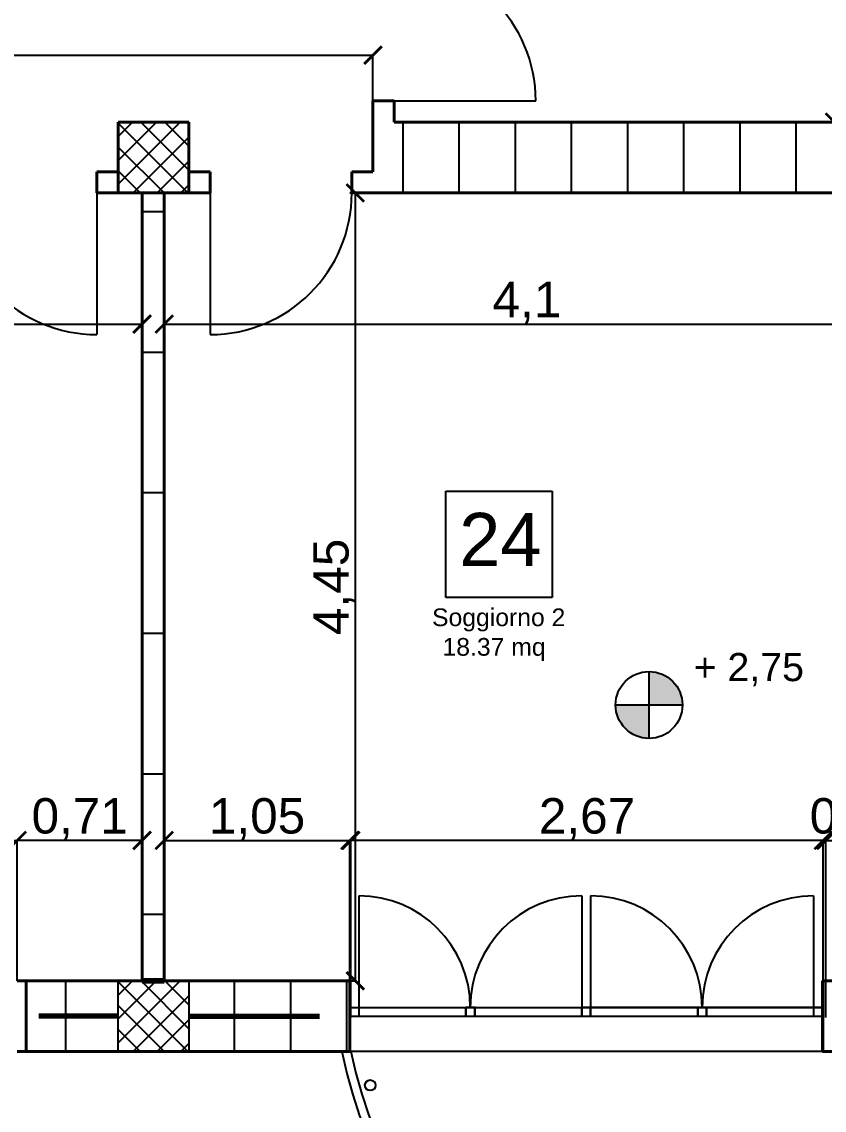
# Model space of a CAD drawing. Header units: millimetres. Extents: x 2459 to 3981, y 1231 to 4850.
# Drawn here: x 3674.61 to 3679.15, y 1279.74 to 1285.89 of the extents above; entities that cross this region are included whole.
import ezdxf

# ---------------------------------------------------------------- set-up
doc = ezdxf.new("R2010")
doc.units = ezdxf.units.MM
doc.layers.add('linee murature', color=253, linetype='Continuous', lineweight=70)
doc.layers.add('linee muri', color=7, linetype='Continuous', lineweight=40)
doc.layers.add('quoteee', color=7, linetype='Continuous')
doc.styles.get("Standard").update_dxf_attribs({"font": 'arial.ttf'})
doc.dimstyles.new('Copia di ISO-25', dxfattribs={"dimtxt": 0.2, "dimasz": 0.1, "dimexe": 0, "dimexo": 0, "dimgap": 0, "dimtad": 3, "dimtxsty": 'Standard', "dimblk": 'ARCHTICK', "dimcen": -2.5, "dimclrd": 256, "dimclre": 256, "dimclrt": 256, "dimadec": 0, "dimazin": 0, "dimtfac": 1, "dimtmove": 2, "dimatfit": 3, "dimldrblk": 'ARCHTICK', "dimfxl": 1, "dimfxlon": 1, "dimtfillclr": 256, "dimlwd": -1, "dimlwe": -1, "dimarcsym": 0})

# ---------------------------------------------------------------- blocks, each defined once
blk = doc.blocks.new('_ArchTick')
at = {"color": 0, "linetype": 'ByBlock', "const_width": 0.15}
blk.add_lwpolyline([(-0.5, -0.5), (0.5, 0.5)], dxfattribs=at)
blk = doc.blocks.new('*D308')
at = {"layer": 'Defpoints', "color": 0, "lineweight": -3, "ltscale": 0.01, "transparency": 16777216}
for p in [(3675.2897, 1284.1799), (3671.8297, 1280.4706), (3675.2897, 1280.4668)]:
    blk.add_point(p, dxfattribs=at)
at = {"layer": 'quoteee', "ltscale": 0.01, "transparency": 16777216}
for p, q in [((3671.8297, 1283.1799), (3671.8297, 1284.1799)), ((3671.8297, 1284.1799), (3675.2897, 1284.1799)), ((3675.2897, 1283.1799), (3675.2897, 1284.1799))]:
    blk.add_line(p, q, dxfattribs=at)
at = {"layer": 'quoteee', "ltscale": 0.01, "transparency": 16777216, "xscale": 0.1, "yscale": 0.1, "zscale": 0.1, "rotation": 180}
blk.add_blockref('_ArchTick', (3671.8297, 1284.1799), dxfattribs=at)
at = {"layer": 'quoteee', "ltscale": 0.01, "transparency": 16777216, "xscale": 0.1, "yscale": 0.1, "zscale": 0.1}
blk.add_blockref('_ArchTick', (3675.2897, 1284.1799), dxfattribs=at)
at = {"layer": 'quoteee', "ltscale": 0.01, "transparency": 16777216, "insert": (3673.5597, 1284.3001), "char_height": 0.2, "attachment_point": 5}
blk.add_mtext('3,46', dxfattribs=at)
blk = doc.blocks.new('*D310')
at = {"layer": 'Defpoints', "color": 0, "lineweight": -3, "ltscale": 0.01, "transparency": 16777216}
for p in [(3675.4147, 1284.9206), (3679.5147, 1284.9206), (3679.5147, 1284.1799)]:
    blk.add_point(p, dxfattribs=at)
at = {"layer": 'quoteee', "ltscale": 0.01, "transparency": 16777216}
for p, q in [((3675.4147, 1284.9206), (3675.4147, 1284.1799)), ((3679.5147, 1284.9206), (3679.5147, 1284.1799)), ((3675.4147, 1284.1799), (3679.5147, 1284.1799))]:
    blk.add_line(p, q, dxfattribs=at)
at = {"layer": 'quoteee', "ltscale": 0.01, "transparency": 16777216, "xscale": 0.1, "yscale": 0.1, "zscale": 0.1, "rotation": 180}
blk.add_blockref('_ArchTick', (3675.4147, 1284.1799), dxfattribs=at)
at = {"layer": 'quoteee', "ltscale": 0.01, "transparency": 16777216, "xscale": 0.1, "yscale": 0.1, "zscale": 0.1}
blk.add_blockref('_ArchTick', (3679.5147, 1284.1799), dxfattribs=at)
at = {"layer": 'quoteee', "ltscale": 0.01, "transparency": 16777216, "insert": (3677.4647, 1284.3001), "char_height": 0.2, "attachment_point": 5}
blk.add_mtext('4,1', dxfattribs=at)
blk = doc.blocks.new('*D312')
at = {"layer": 'Defpoints', "color": 0, "lineweight": -3, "ltscale": 0.01, "transparency": 16777216}
for p in [(3676.5947, 1285.6985), (3676.5947, 1285.4406), (3671.8297, 1285.3206)]:
    blk.add_point(p, dxfattribs=at)
at = {"layer": 'quoteee', "ltscale": 0.01, "transparency": 16777216}
for p, q in [((3671.8297, 1285.3206), (3671.8297, 1285.6985)), ((3671.8297, 1285.6985), (3676.5947, 1285.6985)), ((3676.5947, 1285.4406), (3676.5947, 1285.6985))]:
    blk.add_line(p, q, dxfattribs=at)
at = {"layer": 'quoteee', "ltscale": 0.01, "transparency": 16777216, "xscale": 0.1, "yscale": 0.1, "zscale": 0.1, "rotation": 180}
blk.add_blockref('_ArchTick', (3671.8297, 1285.6985), dxfattribs=at)
at = {"layer": 'quoteee', "ltscale": 0.01, "transparency": 16777216, "xscale": 0.1, "yscale": 0.1, "zscale": 0.1}
blk.add_blockref('_ArchTick', (3676.5947, 1285.6985), dxfattribs=at)
at = {"layer": 'quoteee', "ltscale": 0.01, "transparency": 16777216, "insert": (3674.2122, 1285.8183), "char_height": 0.2, "attachment_point": 5}
blk.add_mtext('4,77', dxfattribs=at)
blk = doc.blocks.new('*D314')
at = {"layer": 'Defpoints', "color": 0, "lineweight": -3, "ltscale": 0.01, "transparency": 16777216}
for p in [(3679.2019, 1288.2706), (3679.5147, 1288.2706), (3679.5147, 1285.3206)]:
    blk.add_point(p, dxfattribs=at)
at = {"layer": 'quoteee', "ltscale": 0.01, "transparency": 16777216}
for p, q in [((3679.5147, 1288.2706), (3679.2019, 1288.2706)), ((3679.2019, 1285.3206), (3679.2019, 1288.2706)), ((3679.5147, 1285.3206), (3679.2019, 1285.3206))]:
    blk.add_line(p, q, dxfattribs=at)
at = {"layer": 'quoteee', "ltscale": 0.01, "transparency": 16777216, "xscale": 0.1, "yscale": 0.1, "zscale": 0.1}
for p, rotation in [((3679.2019, 1288.2706), 90), ((3679.2019, 1285.3206), 270)]:
    blk.add_blockref('_ArchTick', p, dxfattribs=dict(at, rotation=rotation))
at = {"layer": 'quoteee', "ltscale": 0.01, "transparency": 16777216, "insert": (3679.0817, 1286.7956), "char_height": 0.2, "attachment_point": 5, "rotation": 90}
blk.add_mtext('2,95', dxfattribs=at)
blk = doc.blocks.new('*D444')
at = {"layer": 'Defpoints', "color": 0, "lineweight": -3, "transparency": 16777216}
for p in [(3674.5847, 1281.2637), (3672.6147, 1280.4706), (3674.5847, 1280.4706)]:
    blk.add_point(p, dxfattribs=at)
at = {"layer": 'quoteee', "transparency": 16777216}
for p, q in [((3672.6147, 1280.4706), (3672.6147, 1281.2637)), ((3672.6147, 1281.2637), (3674.5847, 1281.2637)), ((3674.5847, 1280.4706), (3674.5847, 1281.2637))]:
    blk.add_line(p, q, dxfattribs=at)
at = {"layer": 'quoteee', "transparency": 16777216, "xscale": 0.1, "yscale": 0.1, "zscale": 0.1, "rotation": 180}
blk.add_blockref('_ArchTick', (3672.6147, 1281.2637), dxfattribs=at)
at = {"layer": 'quoteee', "transparency": 16777216, "xscale": 0.1, "yscale": 0.1, "zscale": 0.1}
blk.add_blockref('_ArchTick', (3674.5847, 1281.2637), dxfattribs=at)
at = {"layer": 'quoteee', "transparency": 16777216, "insert": (3673.5997, 1281.3839), "char_height": 0.2, "attachment_point": 5}
blk.add_mtext('1,97', dxfattribs=at)
blk = doc.blocks.new('*D445')
at = {"layer": 'Defpoints', "color": 0, "lineweight": -3, "transparency": 16777216}
for p in [(3674.5847, 1281.2637), (3674.5847, 1280.4706), (3675.2897, 1280.4706)]:
    blk.add_point(p, dxfattribs=at)
at = {"layer": 'quoteee', "transparency": 16777216}
for p, q in [((3674.5847, 1280.4706), (3674.5847, 1281.2637)), ((3675.2897, 1281.2637), (3674.5847, 1281.2637)), ((3675.2897, 1280.4706), (3675.2897, 1281.2637))]:
    blk.add_line(p, q, dxfattribs=at)
at = {"layer": 'quoteee', "transparency": 16777216, "xscale": 0.1, "yscale": 0.1, "zscale": 0.1, "rotation": 180}
blk.add_blockref('_ArchTick', (3674.5847, 1281.2637), dxfattribs=at)
at = {"layer": 'quoteee', "transparency": 16777216, "xscale": 0.1, "yscale": 0.1, "zscale": 0.1}
blk.add_blockref('_ArchTick', (3675.2897, 1281.2637), dxfattribs=at)
at = {"layer": 'quoteee', "transparency": 16777216, "insert": (3674.9372, 1281.3839), "char_height": 0.2, "attachment_point": 5}
blk.add_mtext('0,71', dxfattribs=at)
blk = doc.blocks.new('*D446')
at = {"layer": 'Defpoints', "color": 0, "lineweight": -3, "transparency": 16777216}
for p in [(3676.4647, 1281.2637), (3675.4147, 1280.4706), (3676.4647, 1280.4706)]:
    blk.add_point(p, dxfattribs=at)
at = {"layer": 'quoteee', "transparency": 16777216}
for p, q in [((3675.4147, 1280.4706), (3675.4147, 1281.2637)), ((3675.4147, 1281.2637), (3676.4647, 1281.2637)), ((3676.4647, 1280.4706), (3676.4647, 1281.2637))]:
    blk.add_line(p, q, dxfattribs=at)
at = {"layer": 'quoteee', "transparency": 16777216, "xscale": 0.1, "yscale": 0.1, "zscale": 0.1, "rotation": 180}
blk.add_blockref('_ArchTick', (3675.4147, 1281.2637), dxfattribs=at)
at = {"layer": 'quoteee', "transparency": 16777216, "xscale": 0.1, "yscale": 0.1, "zscale": 0.1}
blk.add_blockref('_ArchTick', (3676.4647, 1281.2637), dxfattribs=at)
at = {"layer": 'quoteee', "transparency": 16777216, "insert": (3675.9397, 1281.3839), "char_height": 0.2, "attachment_point": 5}
blk.add_mtext('1,05', dxfattribs=at)
blk = doc.blocks.new('*D447')
at = {"layer": 'Defpoints', "color": 0, "lineweight": -3, "transparency": 16777216}
for p in [(3676.4694, 1281.2637), (3676.4694, 1280.0706), (3679.1394, 1280.0706)]:
    blk.add_point(p, dxfattribs=at)
at = {"layer": 'quoteee', "transparency": 16777216}
for p, q in [((3676.4694, 1280.2637), (3676.4694, 1281.2637)), ((3679.1394, 1281.2637), (3676.4694, 1281.2637)), ((3679.1394, 1280.2637), (3679.1394, 1281.2637))]:
    blk.add_line(p, q, dxfattribs=at)
at = {"layer": 'quoteee', "transparency": 16777216, "xscale": 0.1, "yscale": 0.1, "zscale": 0.1, "rotation": 180}
blk.add_blockref('_ArchTick', (3676.4694, 1281.2637), dxfattribs=at)
at = {"layer": 'quoteee', "transparency": 16777216, "xscale": 0.1, "yscale": 0.1, "zscale": 0.1}
blk.add_blockref('_ArchTick', (3679.1394, 1281.2637), dxfattribs=at)
at = {"layer": 'quoteee', "transparency": 16777216, "insert": (3677.8044, 1281.3839), "char_height": 0.2, "attachment_point": 5}
blk.add_mtext('2,67', dxfattribs=at)
blk = doc.blocks.new('*D448')
at = {"layer": 'Defpoints', "color": 0, "lineweight": -3, "transparency": 16777216}
for p in [(3679.5147, 1281.2637), (3679.1547, 1280.0706), (3679.5147, 1280.0706)]:
    blk.add_point(p, dxfattribs=at)
at = {"layer": 'quoteee', "transparency": 16777216}
for p, q in [((3679.1547, 1280.2637), (3679.1547, 1281.2637)), ((3679.1547, 1281.2637), (3679.5147, 1281.2637)), ((3679.5147, 1280.2637), (3679.5147, 1281.2637))]:
    blk.add_line(p, q, dxfattribs=at)
at = {"layer": 'quoteee', "transparency": 16777216, "xscale": 0.1, "yscale": 0.1, "zscale": 0.1, "rotation": 180}
blk.add_blockref('_ArchTick', (3679.1547, 1281.2637), dxfattribs=at)
at = {"layer": 'quoteee', "transparency": 16777216, "xscale": 0.1, "yscale": 0.1, "zscale": 0.1}
blk.add_blockref('_ArchTick', (3679.5147, 1281.2637), dxfattribs=at)
at = {"layer": 'quoteee', "transparency": 16777216, "insert": (3679.3347, 1281.3839), "char_height": 0.2, "attachment_point": 5}
blk.add_mtext('0,36', dxfattribs=at)
blk = doc.blocks.new('*D461')
at = {"layer": 'Defpoints', "color": 0, "lineweight": -3, "transparency": 16777216}
for p in [(3663.6147, 1280.0706), (3679.9147, 1280.0706), (3679.9147, 1279.2252)]:
    blk.add_point(p, dxfattribs=at)
at = {"layer": 'quoteee', "transparency": 16777216}
for p, q in [((3663.6147, 1280.0706), (3663.6147, 1279.2252)), ((3679.9147, 1280.0706), (3679.9147, 1279.2252)), ((3663.6147, 1279.2252), (3679.9147, 1279.2252))]:
    blk.add_line(p, q, dxfattribs=at)
at = {"layer": 'quoteee', "transparency": 16777216, "xscale": 0.1, "yscale": 0.1, "zscale": 0.1, "rotation": 180}
blk.add_blockref('_ArchTick', (3663.6147, 1279.2252), dxfattribs=at)
at = {"layer": 'quoteee', "transparency": 16777216, "xscale": 0.1, "yscale": 0.1, "zscale": 0.1}
blk.add_blockref('_ArchTick', (3679.9147, 1279.2252), dxfattribs=at)
at = {"layer": 'quoteee', "transparency": 16777216, "insert": (3671.7647, 1279.3454), "char_height": 0.2, "attachment_point": 5}
blk.add_mtext('16,3', dxfattribs=at)
blk = doc.blocks.new('*D243')
at = {"layer": 'Defpoints', "color": 0, "lineweight": -3, "transparency": 16777216}
for p in [(3661.3162, 1280.0706), (3682.2112, 1280.0706), (3661.3162, 1278.3795)]:
    blk.add_point(p, dxfattribs=at)
at = {"layer": 'quoteee', "transparency": 16777216}
for p, q in [((3661.3162, 1279.3795), (3661.3162, 1278.3795)), ((3682.2112, 1279.3795), (3682.2112, 1278.3795)), ((3682.2112, 1278.3795), (3661.3162, 1278.3795))]:
    blk.add_line(p, q, dxfattribs=at)
at = {"layer": 'quoteee', "transparency": 16777216, "xscale": 0.1, "yscale": 0.1, "zscale": 0.1, "rotation": 180}
blk.add_blockref('_ArchTick', (3661.3162, 1278.3795), dxfattribs=at)
at = {"layer": 'quoteee', "transparency": 16777216, "xscale": 0.1, "yscale": 0.1, "zscale": 0.1}
blk.add_blockref('_ArchTick', (3682.2112, 1278.3795), dxfattribs=at)
at = {"layer": 'quoteee', "transparency": 16777216, "insert": (3671.7637, 1278.4997), "char_height": 0.2, "attachment_point": 5}
blk.add_mtext('20,9', dxfattribs=at)
blk = doc.blocks.new('*D465')
at = {"layer": 'Defpoints', "color": 0, "lineweight": -3, "transparency": 16777216}
for p in [(3676.4647, 1284.9206), (3676.4951, 1284.9206), (3676.4647, 1280.4706)]:
    blk.add_point(p, dxfattribs=at)
at = {"layer": 'quoteee', "transparency": 16777216}
for p, q in [((3676.4647, 1284.9206), (3676.4951, 1284.9206)), ((3676.4951, 1280.4706), (3676.4951, 1284.9206)), ((3676.4647, 1280.4706), (3676.4951, 1280.4706))]:
    blk.add_line(p, q, dxfattribs=at)
at = {"layer": 'quoteee', "transparency": 16777216, "xscale": 0.1, "yscale": 0.1, "zscale": 0.1}
for p, rotation in [((3676.4951, 1284.9206), 90), ((3676.4951, 1280.4706), 270)]:
    blk.add_blockref('_ArchTick', p, dxfattribs=dict(at, rotation=rotation))
at = {"layer": 'quoteee', "transparency": 16777216, "insert": (3676.3754, 1282.6956), "char_height": 0.2, "attachment_point": 5, "rotation": 90}
blk.add_mtext('4,45', dxfattribs=at)

msp = doc.modelspace()

# ---------------------------------------------------------------- hatches: boundary and pattern name
at = {"linetype": 'Continuous'}
h = msp.add_hatch(dxfattribs=at)
h.set_pattern_fill('ANSI37', color=256, scale=0.03)
h.paths.add_polyline_path([(3679.514742, 1292.290565), (3679.914742, 1292.290565), (3679.914742, 1291.890565), (3679.514742, 1291.890565)])
h.paths.add_polyline_path([(3676.504742, 1292.290565), (3676.904742, 1292.290565), (3676.904742, 1291.890565), (3676.504742, 1291.890565)])
h.paths.add_polyline_path([(3673.124742, 1292.290565), (3673.524742, 1292.290565), (3673.524742, 1291.890565), (3673.124742, 1291.890565)])
h.paths.add_polyline_path([(3673.124742, 1289.534637), (3673.524742, 1289.534637), (3673.524742, 1289.134637), (3673.124742, 1289.134637)])
h.paths.add_polyline_path([(3679.514742, 1289.534637), (3679.914742, 1289.534637), (3679.914742, 1289.134637), (3679.514742, 1289.134637)])
h.paths.add_polyline_path([(3673.124742, 1285.320565), (3673.524742, 1285.320565), (3673.524742, 1284.920565), (3673.124742, 1284.920565)])
h.paths.add_polyline_path([(3675.154742, 1285.320565), (3675.554742, 1285.320565), (3675.554742, 1284.920565), (3675.154742, 1284.920565)])
h.paths.add_polyline_path([(3679.514742, 1285.320565), (3679.914742, 1285.320565), (3679.914742, 1284.920565), (3679.514742, 1284.920565)])
h.paths.add_polyline_path([(3675.154742, 1280.470565), (3675.554742, 1280.470565), (3675.554742, 1280.070565), (3675.154742, 1280.070565)])
h.paths.add_polyline_path([(3679.514742, 1280.470565), (3679.914742, 1280.470565), (3679.914742, 1280.070565), (3679.514742, 1280.070565)])
h = msp.add_hatch(color=256, dxfattribs=at)
h.dxf.hatch_style = 1
h.paths.add_polyline_path([(3678.154838, 1282.217505), (3678.154838, 1282.028702), (3678.34364, 1282.028702, 0.41421356)])
h.paths.add_polyline_path([(3678.154838, 1282.028702), (3677.966035, 1282.028702, 0.41421356), (3678.154838, 1281.839899)])
h = msp.add_hatch(color=256)
h.dxf.hatch_style = 1
h.paths.add_polyline_path([(3678.154838, 1282.217505), (3678.154838, 1282.028702), (3678.34364, 1282.028702, 0.41421356)])
h.paths.add_polyline_path([(3678.154838, 1282.028702), (3677.966035, 1282.028702, 0.41421356), (3678.154838, 1281.839899)])

# ---------------------------------------------------------------- linework, layer by layer
at = {"linetype": 'Continuous', "ltscale": 0.01}
for p, q in [((3676.714742, 1285.440565), (3676.594742, 1285.440565)), ((3676.714742, 1285.440565), (3676.594742, 1285.440565)), ((3676.594742, 1285.040565), (3676.594742, 1285.440565)), ((3676.714742, 1285.440565), (3676.594742, 1285.440565)), ((3676.714742, 1285.440565), (3676.594742, 1285.440565)), ((3676.594742, 1285.040565), (3676.594742, 1285.440565)), ((3676.714742, 1285.440565), (3676.714742, 1285.320565)), ((3676.714742, 1285.320565), (3676.714742, 1285.440565)), ((3676.714742, 1285.440565), (3676.714742, 1285.320565)), ((3676.714742, 1285.320565), (3676.714742, 1285.440565)), ((3675.154742, 1285.320565), (3675.154742, 1285.040565)), ((3675.554742, 1285.040565), (3675.554742, 1285.320565)), ((3676.714742, 1285.320565), (3679.514742, 1285.320565)), ((3676.714742, 1285.320565), (3679.514742, 1285.320565)), ((3675.154742, 1285.040565), (3675.034742, 1285.040565)), ((3675.034742, 1285.040565), (3675.034742, 1284.920565)), ((3675.154742, 1285.040565), (3675.034742, 1285.040565)), ((3675.034742, 1285.040565), (3675.034742, 1284.920565)), ((3675.674742, 1285.040565), (3675.554742, 1285.040565)), ((3675.674742, 1285.040565), (3675.554742, 1285.040565)), ((3675.674742, 1284.920565), (3675.674742, 1285.040565)), ((3675.674742, 1284.920565), (3675.674742, 1285.040565)), ((3676.594742, 1285.040565), (3676.474742, 1285.040565)), ((3676.474742, 1285.040565), (3676.474742, 1284.920565)), ((3676.594742, 1285.040565), (3676.474742, 1285.040565)), ((3676.474742, 1285.040565), (3676.474742, 1284.920565)), ((3675.289742, 1284.920565), (3675.034742, 1284.920565)), ((3675.289742, 1284.920565), (3675.034742, 1284.920565)), ((3675.289742, 1284.920565), (3675.034742, 1284.920565)), ((3675.289742, 1284.920565), (3675.034742, 1284.920565)), ((3675.289742, 1280.46685), (3675.289742, 1284.920565)), ((3675.674742, 1284.920565), (3675.414742, 1284.920565)), ((3675.674742, 1284.920565), (3675.414742, 1284.920565)), ((3675.674742, 1284.920565), (3675.414742, 1284.920565)), ((3675.674742, 1284.920565), (3675.414742, 1284.920565)), ((3679.514742, 1284.920565), (3676.474742, 1284.920565)), ((3679.514742, 1284.920565), (3676.474742, 1284.920565)), ((3676.514742, 1280.950565), (3676.514742, 1280.320565)), ((3677.774742, 1280.950565), (3677.774742, 1280.320565)), ((3677.824742, 1280.950565), (3677.824742, 1280.320565)), ((3679.084742, 1280.950565), (3679.084742, 1280.320565)), ((3679.139395, 1280.070565), (3679.139395, 1280.470565)), ((3679.139395, 1280.470565), (3679.154742, 1280.470565)), ((3676.464742, 1280.320565), (3679.134742, 1280.320565)), ((3676.469395, 1280.320565), (3679.139395, 1280.320565)), ((3676.469395, 1280.320565), (3676.519395, 1280.320565)), ((3676.514742, 1280.320565), (3676.514742, 1280.270565)), ((3676.514742, 1280.320565), (3677.144742, 1280.320565)), ((3676.519395, 1280.320565), (3677.149395, 1280.320565)), ((3677.119742, 1280.270565), (3677.119742, 1280.320565)), ((3677.169742, 1280.320565), (3677.119742, 1280.320565)), ((3677.119742, 1280.320565), (3677.119742, 1280.270565)), ((3677.174395, 1280.320565), (3677.124395, 1280.320565)), ((3677.169742, 1280.320565), (3677.169742, 1280.270565)), ((3677.169742, 1280.270565), (3677.169742, 1280.320565)), ((3677.774742, 1280.270565), (3677.774742, 1280.320565)), ((3677.824742, 1280.320565), (3677.774742, 1280.320565)), ((3677.774742, 1280.320565), (3677.774742, 1280.270565)), ((3677.829395, 1280.320565), (3677.779395, 1280.320565)), ((3678.454742, 1280.320565), (3677.824742, 1280.320565)), ((3677.824742, 1280.320565), (3677.824742, 1280.270565)), ((3677.824742, 1280.270565), (3677.824742, 1280.320565)), ((3678.459395, 1280.320565), (3677.829395, 1280.320565)), ((3678.429742, 1280.270565), (3678.429742, 1280.320565)), ((3678.479742, 1280.320565), (3678.429742, 1280.320565)), ((3678.429742, 1280.320565), (3678.429742, 1280.270565)), ((3678.484395, 1280.320565), (3678.434395, 1280.320565)), ((3679.084742, 1280.320565), (3678.454742, 1280.320565)), ((3679.089395, 1280.320565), (3678.459395, 1280.320565)), ((3678.479742, 1280.320565), (3678.479742, 1280.270565)), ((3678.479742, 1280.270565), (3678.479742, 1280.320565)), ((3679.084742, 1280.320565), (3679.084742, 1280.270565)), ((3679.139395, 1280.320565), (3679.089395, 1280.320565)), ((3679.139395, 1280.320565), (3679.139395, 1280.070565)), ((3676.464742, 1280.270565), (3679.134742, 1280.270565)), ((3676.469395, 1280.270565), (3679.139395, 1280.270565)), ((3677.119742, 1280.270565), (3677.169742, 1280.270565)), ((3677.124395, 1280.270565), (3677.174395, 1280.270565)), ((3677.144742, 1280.270565), (3677.774742, 1280.270565)), ((3677.149395, 1280.270565), (3677.779395, 1280.270565)), ((3677.774742, 1280.270565), (3677.824742, 1280.270565)), ((3677.779395, 1280.270565), (3677.829395, 1280.270565)), ((3678.429742, 1280.270565), (3678.479742, 1280.270565)), ((3678.434395, 1280.270565), (3678.484395, 1280.270565)), ((3679.139395, 1280.070565), (3676.469395, 1280.070565)), ((3679.154742, 1280.070565), (3679.139395, 1280.070565))]:
    msp.add_line(p, q, dxfattribs=at)
at = {"linetype": 'Continuous'}
for p, q in [((3676.594742, 1285.440565), (3676.714742, 1285.440565)), ((3676.594742, 1285.440565), (3676.714742, 1285.440565)), ((3676.714742, 1285.440565), (3677.514742, 1285.440565)), ((3675.554742, 1285.320565), (3675.154742, 1285.320565)), ((3675.154742, 1285.320565), (3675.154742, 1284.920565)), ((3675.154742, 1284.920565), (3675.154742, 1285.320565)), ((3675.154742, 1285.320565), (3675.554742, 1285.320565)), ((3675.554742, 1284.920565), (3675.554742, 1285.320565)), ((3675.554742, 1285.320565), (3675.554742, 1284.920565)), ((3676.762669, 1285.320565), (3676.762669, 1284.920565)), ((3676.762669, 1285.320565), (3676.762669, 1284.920565)), ((3677.080169, 1285.320565), (3677.080169, 1284.920565)), ((3677.080169, 1285.320565), (3677.080169, 1284.920565)), ((3677.397669, 1285.320565), (3677.397669, 1284.920565)), ((3677.397669, 1285.320565), (3677.397669, 1284.920565)), ((3677.715169, 1285.320565), (3677.715169, 1284.920565)), ((3677.715169, 1285.320565), (3677.715169, 1284.920565)), ((3678.032669, 1285.320565), (3678.032669, 1284.920565)), ((3678.032669, 1285.320565), (3678.032669, 1284.920565)), ((3678.350169, 1285.320565), (3678.350169, 1284.920565)), ((3678.350169, 1285.320565), (3678.350169, 1284.920565)), ((3678.667669, 1285.320565), (3678.667669, 1284.920565)), ((3678.667669, 1285.320565), (3678.667669, 1284.920565)), ((3678.985169, 1285.320565), (3678.985169, 1284.920565)), ((3678.985169, 1285.320565), (3678.985169, 1284.920565)), ((3675.034742, 1284.920565), (3675.034742, 1284.120565)), ((3675.154742, 1284.920565), (3675.554742, 1284.920565)), ((3675.554742, 1284.920565), (3675.154742, 1284.920565)), ((3675.289742, 1284.920565), (3675.414742, 1284.920565)), ((3675.289742, 1280.470565), (3675.289742, 1284.920565)), ((3675.414742, 1284.920565), (3675.289742, 1284.920565)), ((3675.289742, 1284.920565), (3675.289742, 1280.470565)), ((3675.289742, 1284.920565), (3675.414742, 1284.920565)), ((3675.289742, 1280.470565), (3675.289742, 1284.920565)), ((3675.414742, 1284.920565), (3675.414742, 1280.470565)), ((3675.414742, 1280.470565), (3675.414742, 1284.920565)), ((3675.414742, 1284.920565), (3675.414742, 1280.470565)), ((3675.674742, 1284.920565), (3675.674742, 1284.120565)), ((3675.289742, 1284.815465), (3675.414742, 1284.815465)), ((3675.289742, 1284.815465), (3675.414742, 1284.815465)), ((3675.289742, 1284.021715), (3675.414742, 1284.021715)), ((3675.289742, 1284.021715), (3675.414742, 1284.021715)), ((3677.00649, 1282.635701), (3677.00649, 1283.235701)), ((3677.00649, 1283.235701), (3677.60649, 1283.235701)), ((3677.60649, 1283.235701), (3677.60649, 1282.635701)), ((3675.289742, 1283.227965), (3675.414742, 1283.227965)), ((3675.289742, 1283.227965), (3675.414742, 1283.227965)), ((3677.60649, 1282.635701), (3677.00649, 1282.635701)), ((3675.289742, 1282.434215), (3675.414742, 1282.434215)), ((3675.289742, 1282.434215), (3675.414742, 1282.434215)), ((3678.154838, 1281.839899), (3678.154838, 1282.217505)), ((3677.966035, 1282.028702), (3678.34364, 1282.028702)), ((3675.289742, 1281.640465), (3675.414742, 1281.640465)), ((3675.289742, 1281.640465), (3675.414742, 1281.640465)), ((3675.289742, 1280.846715), (3675.414742, 1280.846715)), ((3675.289742, 1280.846715), (3675.414742, 1280.846715)), ((3675.289742, 1280.470565), (3674.584742, 1280.470565)), ((3674.857669, 1280.470565), (3674.857669, 1280.070565)), ((3674.857669, 1280.470565), (3674.857669, 1280.070565)), ((3675.154742, 1280.070565), (3675.154742, 1280.470565)), ((3675.154742, 1280.470565), (3675.554742, 1280.470565)), ((3675.414742, 1280.470565), (3675.289742, 1280.470565)), ((3675.289742, 1280.470565), (3675.414742, 1280.470565)), ((3675.414742, 1280.470565), (3675.289742, 1280.470565)), ((3676.464742, 1280.470565), (3675.409742, 1280.470565)), ((3675.554742, 1280.470565), (3675.554742, 1280.070565)), ((3675.810169, 1280.470565), (3675.810169, 1280.070565)), ((3675.810169, 1280.470565), (3675.810169, 1280.070565)), ((3676.127669, 1280.470565), (3676.127669, 1280.070565)), ((3676.127669, 1280.470565), (3676.127669, 1280.070565)), ((3676.445169, 1280.470565), (3676.445169, 1280.070565)), ((3676.445169, 1280.470565), (3676.445169, 1280.070565)), ((3676.464742, 1280.470565), (3676.464742, 1280.070565)), ((3676.464742, 1280.470565), (3676.464742, 1280.070565)), ((3679.139395, 1280.070565), (3679.139395, 1280.470565)), ((3679.139395, 1280.470565), (3679.139395, 1280.070565)), ((3674.584742, 1280.070565), (3676.469395, 1280.070565)), ((3676.464742, 1280.070565), (3674.584742, 1280.070565)), ((3675.554742, 1280.070565), (3675.154742, 1280.070565))]:
    msp.add_line(p, q, dxfattribs=at)
for p, q in [((3676.714742, 1285.440565), (3677.514742, 1285.440565)), ((3675.034742, 1284.920565), (3675.034742, 1284.120565)), ((3675.674742, 1284.920565), (3675.674742, 1284.120565)), ((3677.00649, 1282.635701), (3677.00649, 1283.235701)), ((3677.00649, 1283.235701), (3677.60649, 1283.235701)), ((3677.60649, 1283.235701), (3677.60649, 1282.635701)), ((3677.60649, 1282.635701), (3677.00649, 1282.635701)), ((3678.154838, 1281.839899), (3678.154838, 1282.217505)), ((3677.966035, 1282.028702), (3678.34364, 1282.028702)), ((3675.154742, 1280.070565), (3675.154742, 1280.470565)), ((3675.154742, 1280.470565), (3675.554742, 1280.470565)), ((3675.554742, 1280.470565), (3675.554742, 1280.070565)), ((3679.139395, 1280.070565), (3679.139395, 1280.470565)), ((3674.584742, 1280.070565), (3676.469395, 1280.070565)), ((3675.554742, 1280.070565), (3675.154742, 1280.070565))]:
    msp.add_line(p, q)
at = {"ltscale": 0.01}
for p, q in [((3676.514742, 1280.950565), (3676.514742, 1280.320565)), ((3677.774742, 1280.950565), (3677.774742, 1280.320565)), ((3677.824742, 1280.950565), (3677.824742, 1280.320565)), ((3679.084742, 1280.950565), (3679.084742, 1280.320565)), ((3676.464742, 1280.320565), (3679.139395, 1280.320565)), ((3676.464742, 1280.320565), (3676.519395, 1280.320565)), ((3676.514742, 1280.320565), (3676.514742, 1280.270565)), ((3676.519395, 1280.320565), (3677.149395, 1280.320565)), ((3677.119742, 1280.270565), (3677.119742, 1280.320565)), ((3677.169742, 1280.320565), (3677.119742, 1280.320565)), ((3677.119742, 1280.320565), (3677.119742, 1280.270565)), ((3677.174395, 1280.320565), (3677.124395, 1280.320565)), ((3677.169742, 1280.320565), (3677.169742, 1280.270565)), ((3677.169742, 1280.270565), (3677.169742, 1280.320565)), ((3677.774742, 1280.270565), (3677.774742, 1280.320565)), ((3677.824742, 1280.320565), (3677.774742, 1280.320565)), ((3677.774742, 1280.320565), (3677.774742, 1280.270565)), ((3677.829395, 1280.320565), (3677.779395, 1280.320565)), ((3677.824742, 1280.320565), (3677.824742, 1280.270565)), ((3677.824742, 1280.270565), (3677.824742, 1280.320565)), ((3678.459395, 1280.320565), (3677.829395, 1280.320565)), ((3678.429742, 1280.270565), (3678.429742, 1280.320565)), ((3678.479742, 1280.320565), (3678.429742, 1280.320565)), ((3678.429742, 1280.320565), (3678.429742, 1280.270565)), ((3678.484395, 1280.320565), (3678.434395, 1280.320565)), ((3679.084742, 1280.320565), (3678.454742, 1280.320565)), ((3679.089395, 1280.320565), (3678.459395, 1280.320565)), ((3678.479742, 1280.320565), (3678.479742, 1280.270565)), ((3678.479742, 1280.270565), (3678.479742, 1280.320565)), ((3679.084742, 1280.320565), (3679.084742, 1280.270565)), ((3679.139395, 1280.320565), (3679.089395, 1280.320565)), ((3679.139395, 1280.320565), (3679.139395, 1280.070565)), ((3676.464742, 1280.270565), (3679.139395, 1280.270565)), ((3679.139395, 1280.070565), (3676.469395, 1280.070565)), ((3679.154742, 1280.070565), (3679.139395, 1280.070565))]:
    msp.add_line(p, q, dxfattribs=at)
at = {"lineweight": 70}
for p, q in [((3675.414742, 1280.470565), (3675.289742, 1280.470565)), ((3675.289742, 1280.470565), (3675.414742, 1280.470565)), ((3675.414742, 1280.470565), (3675.289742, 1280.470565))]:
    msp.add_line(p, q, dxfattribs=at)
at = {"linetype": 'Continuous'}
for centre, radius in [((3678.154838, 1282.028702), 0.188803), ((3676.579326, 1279.880565), 0.03)]:
    msp.add_circle(centre, radius, dxfattribs=at)
for centre, radius in [((3678.154838, 1282.028702), 0.188803), ((3676.579326, 1279.880565), 0.03)]:
    msp.add_circle(centre, radius)
for centre, radius, start, end in [((3676.714742, 1285.440565), 0.8, 0, 90), ((3675.034742, 1284.920565), 0.8, 180, 270), ((3675.674742, 1284.920565), 0.8, 270, 0), ((3679.314742, 1280.680565), 2.91, 192.100201, 58.9715311)]:
    msp.add_arc(centre, radius, start, end, dxfattribs=at)
for centre, radius, start, end in [((3676.714742, 1285.440565), 0.8, 0, 90), ((3675.034742, 1284.920565), 0.8, 180, 270), ((3675.674742, 1284.920565), 0.8, 270, 0), ((3679.314742, 1280.680565), 2.91, 192.100201, 58.9715311)]:
    msp.add_arc(centre, radius, start, end)
at = {"linetype": 'Continuous', "ltscale": 0.02}
msp.add_arc((3679.314742, 1280.680565), 2.96, 191.8927918, 58.4226846, dxfattribs=at)
at = {"ltscale": 0.02}
msp.add_arc((3679.314742, 1280.680565), 2.96, 191.8927918, 58.4226846, dxfattribs=at)
at = {"linetype": 'Continuous', "ltscale": 0.01}
for centre, start, end in [((3676.514742, 1280.320565), 0, 90), ((3677.774742, 1280.320565), 90, 180), ((3677.824742, 1280.320565), 0, 90), ((3679.084742, 1280.320565), 90, 180)]:
    msp.add_arc(centre, 0.63, start, end, dxfattribs=at)
at = {"ltscale": 0.01}
for centre, start, end in [((3676.514742, 1280.320565), 0, 90), ((3677.774742, 1280.320565), 90, 180), ((3677.824742, 1280.320565), 0, 90), ((3679.084742, 1280.320565), 90, 180)]:
    msp.add_arc(centre, 0.63, start, end, dxfattribs=at)
at = {"layer": 'linee murature', "linetype": 'Continuous'}
for p, q in [((3675.154742, 1280.270565), (3674.706782, 1280.270565)), ((3675.554742, 1280.270565), (3676.292399, 1280.270565))]:
    msp.add_line(p, q, dxfattribs=at)
at = {"layer": 'linee murature', "lineweight": 70}
for p, q in [((3675.154742, 1280.270565), (3674.706782, 1280.270565)), ((3675.554742, 1280.270565), (3676.292399, 1280.270565))]:
    msp.add_line(p, q, dxfattribs=at)
at = {"layer": 'linee muri', "ltscale": 0.01}
for p, q in [((3676.714742, 1285.440565), (3676.594742, 1285.440565)), ((3676.714742, 1285.440565), (3676.594742, 1285.440565)), ((3676.594742, 1285.040565), (3676.594742, 1285.440565)), ((3676.714742, 1285.440565), (3676.594742, 1285.440565)), ((3676.714742, 1285.440565), (3676.594742, 1285.440565)), ((3676.594742, 1285.040565), (3676.594742, 1285.440565)), ((3676.714742, 1285.440565), (3676.594742, 1285.440565)), ((3676.714742, 1285.440565), (3676.594742, 1285.440565)), ((3676.594742, 1285.040565), (3676.594742, 1285.440565)), ((3676.714742, 1285.440565), (3676.714742, 1285.320565)), ((3676.714742, 1285.320565), (3676.714742, 1285.440565)), ((3676.714742, 1285.440565), (3676.714742, 1285.320565)), ((3676.714742, 1285.320565), (3676.714742, 1285.440565)), ((3676.714742, 1285.440565), (3676.714742, 1285.320565)), ((3676.714742, 1285.320565), (3676.714742, 1285.440565)), ((3675.154742, 1285.320565), (3675.154742, 1285.040565)), ((3675.554742, 1285.040565), (3675.554742, 1285.320565)), ((3676.714742, 1285.320565), (3679.514742, 1285.320565)), ((3676.714742, 1285.320565), (3679.514742, 1285.320565)), ((3676.714742, 1285.320565), (3679.514742, 1285.320565)), ((3675.154742, 1285.040565), (3675.034742, 1285.040565)), ((3675.034742, 1285.040565), (3675.034742, 1284.920565)), ((3675.154742, 1285.040565), (3675.034742, 1285.040565)), ((3675.034742, 1285.040565), (3675.034742, 1284.920565)), ((3675.154742, 1285.040565), (3675.034742, 1285.040565)), ((3675.034742, 1285.040565), (3675.034742, 1284.920565)), ((3675.674742, 1285.040565), (3675.554742, 1285.040565)), ((3675.674742, 1285.040565), (3675.554742, 1285.040565)), ((3675.674742, 1285.040565), (3675.554742, 1285.040565)), ((3675.674742, 1284.920565), (3675.674742, 1285.040565)), ((3675.674742, 1284.920565), (3675.674742, 1285.040565)), ((3675.674742, 1284.920565), (3675.674742, 1285.040565)), ((3676.594742, 1285.040565), (3676.474742, 1285.040565)), ((3676.474742, 1285.040565), (3676.474742, 1284.920565)), ((3676.594742, 1285.040565), (3676.474742, 1285.040565)), ((3676.474742, 1285.040565), (3676.474742, 1284.920565)), ((3676.594742, 1285.040565), (3676.474742, 1285.040565)), ((3676.474742, 1285.040565), (3676.474742, 1284.920565)), ((3675.289742, 1284.920565), (3675.034742, 1284.920565)), ((3675.289742, 1284.920565), (3675.034742, 1284.920565)), ((3675.289742, 1284.920565), (3675.034742, 1284.920565)), ((3675.289742, 1284.920565), (3675.034742, 1284.920565)), ((3675.289742, 1284.920565), (3675.034742, 1284.920565)), ((3675.289742, 1280.46685), (3675.289742, 1284.920565)), ((3675.674742, 1284.920565), (3675.414742, 1284.920565)), ((3675.674742, 1284.920565), (3675.414742, 1284.920565)), ((3675.674742, 1284.920565), (3675.414742, 1284.920565)), ((3675.674742, 1284.920565), (3675.414742, 1284.920565)), ((3675.674742, 1284.920565), (3675.414742, 1284.920565)), ((3679.514742, 1284.920565), (3676.474742, 1284.920565)), ((3679.514742, 1284.920565), (3676.474742, 1284.920565)), ((3679.514742, 1284.920565), (3676.474742, 1284.920565)), ((3679.139395, 1280.470565), (3679.154742, 1280.470565))]:
    msp.add_line(p, q, dxfattribs=at)
at = {"layer": 'linee muri'}
for p, q in [((3676.594742, 1285.440565), (3676.714742, 1285.440565)), ((3676.594742, 1285.440565), (3676.714742, 1285.440565)), ((3676.594742, 1285.440565), (3676.714742, 1285.440565)), ((3675.554742, 1285.320565), (3675.154742, 1285.320565)), ((3675.154742, 1285.320565), (3675.154742, 1284.920565)), ((3675.154742, 1284.920565), (3675.154742, 1285.320565)), ((3675.154742, 1285.320565), (3675.554742, 1285.320565)), ((3675.154742, 1284.920565), (3675.154742, 1285.320565)), ((3675.154742, 1285.320565), (3675.554742, 1285.320565)), ((3675.554742, 1284.920565), (3675.554742, 1285.320565)), ((3675.554742, 1285.320565), (3675.554742, 1284.920565)), ((3675.554742, 1285.320565), (3675.554742, 1284.920565)), ((3675.154742, 1284.920565), (3675.554742, 1284.920565)), ((3675.554742, 1284.920565), (3675.154742, 1284.920565)), ((3675.289742, 1284.920565), (3675.414742, 1284.920565)), ((3675.414742, 1284.920565), (3675.289742, 1284.920565)), ((3675.289742, 1284.920565), (3675.414742, 1284.920565)), ((3675.414742, 1284.920565), (3675.414742, 1280.470565)), ((3675.289742, 1280.470565), (3674.584742, 1280.470565)), ((3675.289742, 1280.470565), (3674.634742, 1280.470565)), ((3674.634742, 1280.070565), (3674.634742, 1280.470565)), ((3676.464742, 1280.470565), (3675.409742, 1280.470565)), ((3676.464742, 1280.470565), (3675.409742, 1280.470565)), ((3676.464742, 1280.470565), (3676.464742, 1280.070565)), ((3679.514742, 1280.470565), (3679.134742, 1280.470565)), ((3679.134742, 1280.070565), (3679.134742, 1280.470565)), ((3676.464742, 1280.070565), (3674.584742, 1280.070565)), ((3676.464742, 1280.070565), (3674.634742, 1280.070565)), ((3679.134742, 1280.070565), (3679.514742, 1280.070565))]:
    msp.add_line(p, q, dxfattribs=at)

# ---------------------------------------------------------------- texts
at = {"linetype": 'Continuous'}
for s, height, p in [('24', 0.3, (3677.081652, 1282.813273)), ('Soggiorno', 0.1, (3676.928471, 1282.47381)), ('18.37 mq', 0.1, (3676.987748, 1282.306734)), ('+ 2,75', 0.1590046, (3678.40676, 1282.163185))]:
    msp.add_text(s, height=height, dxfattribs=at).set_placement(p)
for s, height, p in [('24', 0.3, (3677.081652, 1282.813273)), ('Soggiorno 2', 0.1, (3676.928471, 1282.47381)), ('18.37 mq', 0.1, (3676.987748, 1282.306734)), ('+ 2,75', 0.1590046, (3678.40676, 1282.163185))]:
    msp.add_text(s, height=height).set_placement(p)

# ---------------------------------------------------------------- dimensions: what is measured, and where the dimension line sits
at = {"layer": 'quoteee', "ltscale": 0.01}
dim = msp.add_linear_dim(base=(3679.201916, 1288.270565), p1=(3679.514742, 1285.320565), p2=(3679.514742, 1288.270565), angle=90, dimstyle='Copia di ISO-25', dxfattribs=at)
dim.commit()
dim.dimension.update_dxf_attribs({"geometry": '*D314', "text_midpoint": (3679.081725, 1286.795565)})
for base, p1, p2, picture, middle in [((3676.5947417784, 1285.6985207438), (3671.8297417784, 1285.3205647074), (3676.5947417784, 1285.4405647074), '*D312', (3674.2122417784, 1285.8183024628)), ((3679.514742, 1284.179889), (3675.414742, 1284.920565), (3679.514742, 1284.920565), '*D310', (3677.464742, 1284.30008)), ((3675.289742, 1284.179889), (3671.829742, 1280.470565), (3675.289742, 1280.46685), '*D308', (3673.559742, 1284.30008))]:
    dim = msp.add_linear_dim(base=base, p1=p1, p2=p2, dimstyle='Copia di ISO-25', dxfattribs=at)
    dim.commit()
    dim.dimension.update_dxf_attribs({"geometry": picture, "text_midpoint": middle})
at = {"layer": 'quoteee'}
dim = msp.add_linear_dim(base=(3676.495142, 1284.920565), p1=(3676.464742, 1280.470565), p2=(3676.464742, 1284.920565), angle=90, dimstyle='Copia di ISO-25', dxfattribs=at)
dim.commit()
dim.dimension.update_dxf_attribs({"geometry": '*D465', "text_midpoint": (3676.375361, 1282.695565)})
for base, p1, p2, picture, middle in [((3674.584742, 1281.263698), (3672.614742, 1280.470565), (3674.584742, 1280.470565), '*D444', (3673.599742, 1281.383889)), ((3674.5847417784, 1281.2636981782), (3675.2897417784, 1280.4705647074), (3674.5847417784, 1280.4705647074), '*D445', (3674.9372417784, 1281.3838891741)), ((3676.464742, 1281.263698), (3675.414742, 1280.470565), (3676.464742, 1280.470565), '*D446', (3675.939742, 1281.383889)), ((3676.469395, 1281.263698), (3679.139395, 1280.070565), (3676.469395, 1280.070565), '*D447', (3677.804395, 1281.383889)), ((3679.514742, 1281.263698), (3679.154742, 1280.070565), (3679.514742, 1280.070565), '*D448', (3679.334742, 1281.383889)), ((3661.31619, 1278.379509), (3682.211205, 1280.070565), (3661.31619, 1280.070565), '*D243', (3671.763698, 1278.4997)), ((3679.914742, 1279.22518), (3663.614742, 1280.070565), (3679.914742, 1280.070565), '*D461', (3671.764742, 1279.345371))]:
    dim = msp.add_linear_dim(base=base, p1=p1, p2=p2, dimstyle='Copia di ISO-25', dxfattribs=at)
    dim.commit()
    dim.dimension.update_dxf_attribs({"geometry": picture, "text_midpoint": middle})

doc.saveas('drawing.dxf')
